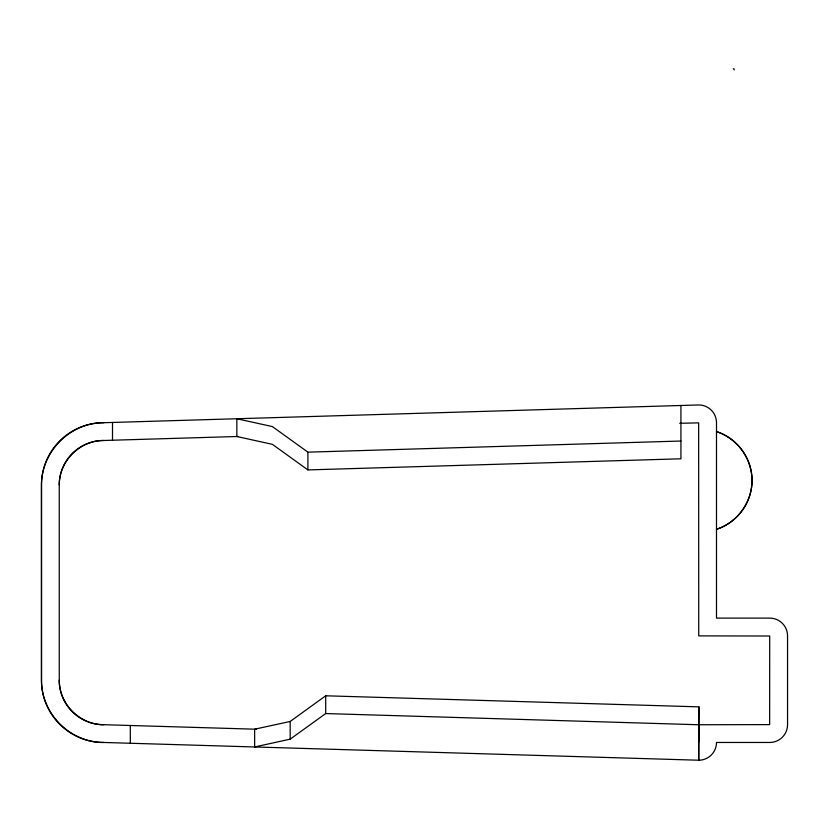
<?xml version="1.0" encoding="UTF-8"?>
<svg xmlns="http://www.w3.org/2000/svg" width="829" height="829" viewBox="0 0 829 829"><rect width="100%" height="100%" fill="white"/><g stroke="black" fill="none" stroke-linecap="round" stroke-linejoin="round"><path stroke-width="1.24" d="M698.66 724.753L698.733 760.224A17.761 17.761 0 0 0 716.494 742.463L769.789 742.463A17.761 17.761 0 0 0 787.55 724.701L787.55 635.884A17.761 17.761 0 0 0 769.789 618.113L716.494 618.113L716.494 422.717A17.761 17.761 0 0 0 698.733 404.956L103.666 422.717C70.32 422.438 41.388 451.732 41.471 484.892L41.491 680.288C41.16 713.614 70.341 742.794 103.666 742.463L698.733 760.224L698.94 706.857L325.704 695.79L290.171 721.468L254.648 729.199L254.648 746.97L290.181 739.147L325.704 713.562L698.66 724.753L769.644 724.608L769.706 636.019L698.733 635.884L698.65 422.863L679.707 423.298M698.94 706.857L698.588 742.38M256.275 729.23L103.666 724.701C79.895 724.847 59.108 704.059 59.253 680.288L59.253 484.892C59.108 461.121 79.895 440.334 103.666 440.489L238.286 436.468M680.93 405.485L680.93 458.789L307.901 469.919L272.368 444.334L236.845 436.51L236.845 418.749L272.368 426.572L307.901 452.157L680.93 441.028M733.271 68.776L734.09 68.88L734.173 69.905M290.171 721.468L290.181 739.147M325.704 695.79L325.704 713.562M307.901 452.157L307.901 469.919M130.308 725.489L130.308 743.25M112.506 422.458L112.506 440.22M103.666 742.463A62.175 62.175 0 0 1 41.491 680.288L41.491 484.892A62.175 62.175 0 0 1 103.666 422.717M59.253 484.892A44.403 44.403 0 0 1 103.666 440.489M103.666 724.701A44.403 44.403 0 0 1 59.253 680.288M752.027 480.447C752.038 502.208 737.199 522.612 716.494 529.296A51.346 51.346 0 0 0 716.494 431.598C737.199 438.292 752.038 458.696 752.027 480.447"/></g></svg>
